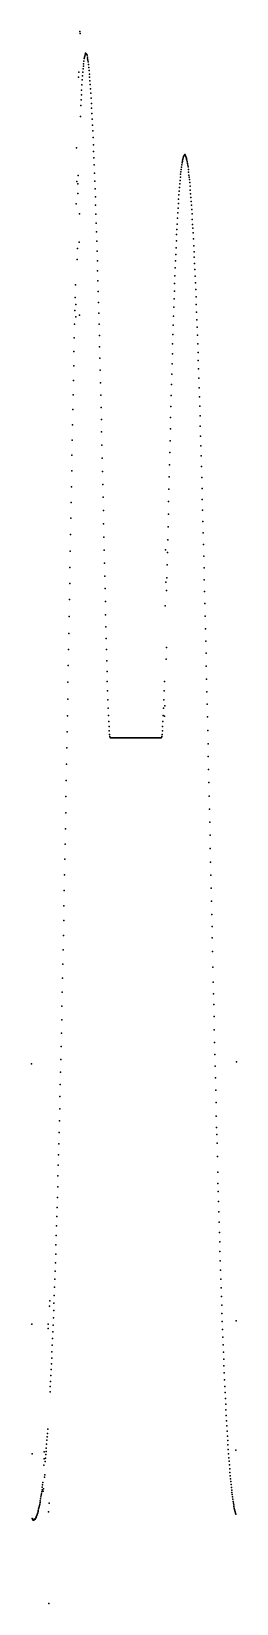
# Model space of a CAD drawing. Header units: metres. Extents: x 0 to 360, y -1518 to 1239.
import ezdxf

# ---------------------------------------------------------------- set-up
doc = ezdxf.new("R2010")
doc.units = ezdxf.units.M

msp = doc.modelspace()

# ---------------------------------------------------------------- linework, layer by layer
for p in [(85, 1239), (85.5, 1235.1), (92, 1187.1), (92.5, 1191.5), (93, 1194), (93.5, 1195.8), (94, 1197.9), (94.5, 1200.1), (95, 1201), (95.5, 1200.5), (96, 1199.7), (96.5, 1199.2), (97, 1198.8), (97.5, 1197.1), (98, 1194), (98.5, 1191), (99, 1188.4), (82.5, 1159), (83, 1167.7), (89.5, 1161.2), (90, 1167.7), (90.5, 1173.3), (91, 1178.1), (91.5, 1182.4), (99.5, 1185.4), (100, 1181.1), (100.5, 1175.9), (101, 1170.3), (101.5, 1164.2), (102, 1158.6), (88, 1136.2), (88.5, 1145.2), (89, 1153.9), (102.5, 1152.6), (103, 1145.7), (103.5, 1138.3), (86.5, 1108.9), (87, 1119.3), (87.5, 1128), (104, 1130.5), (104.5, 1121.9), (105, 1112.8), (105.5, 1104.2), (86, 1089.5), (106, 1095.1), (106.5, 1085.2), (107, 1074.8), (107.5, 1064.4), (108, 1052.8), (79, 1034.6), (108.5, 1040.3), (109, 1028.6), (267, 1020.8), (267.5, 1021.2), (268, 1021.2), (268.5, 1022.1), (269, 1023), (269.5, 1022.5), (270, 1020.8), (109.5, 1017.4), (110, 1004.8), (262, 992.7), (262.5, 996.6), (263, 1000.9), (263.5, 1004.8), (264, 1008.3), (264.5, 1010.9), (265, 1013), (265.5, 1015.2), (266, 1017.4), (266.5, 1019.5), (270.5, 1019.1), (271, 1018.2), (271.5, 1016.9), (272, 1015.2), (272.5, 1013), (273, 1010.4), (273.5, 1007.4), (274, 1004.4), (274.5, 1001.4), (275, 997.1), (79.5, 975.9), (81.5, 971.6), (82, 986.2), (110.5, 990.6), (111, 976.3), (259.5, 965.5), (260, 971.6), (260.5, 977.6), (261, 983.2), (261.5, 988.4), (275.5, 991.9), (276, 987.1), (276.5, 983.2), (277, 979.3), (277.5, 974.2), (278, 967.7), (81, 954.8), (111.5, 962.9), (112, 949.1), (258, 944.8), (258.5, 952.1), (259, 959), (278.5, 960.8), (279, 954.3), (279.5, 947.8), (280, 940.9), (78.5, 936.6), (84.5, 919.3), (112.5, 934), (113, 918.4), (256, 911.5), (256.5, 921), (257, 929.2), (257.5, 937), (280.5, 934), (281, 926.6), (281.5, 918.9), (113.5, 902.9), (114, 887.3), (254.5, 882.6), (255, 891.6), (255.5, 901.2), (282, 908.9), (282.5, 900.3), (283, 894.2), (283.5, 886), (80.5, 858), (83.5, 869.2), (114.5, 870.9), (253.5, 859.7), (254, 871.8), (284, 875.2), (284.5, 862.7), (80, 838.9), (115, 853.6), (115.5, 836.4), (252.5, 836.8), (253, 848), (285, 852.3), (285.5, 842.8), (286, 832), (116, 819.1), (116.5, 801.4), (251.5, 810.4), (252, 824.3), (286.5, 821.2), (287, 810), (76.5, 772.4), (77, 794.4), (117, 782.8), (250.5, 783.6), (251, 797), (287.5, 798.3), (288, 786.2), (288.5, 773.7), (76, 749.5), (78, 759.9), (117.5, 763.8), (118, 744.8), (249.5, 755.1), (250, 769.8), (289, 760.3), (289.5, 746.5), (75.5, 725.8), (77.5, 738.3), (84, 741.4), (118.5, 725.3), (248.5, 723.6), (249, 739.6), (290, 733.1), (290.5, 720.1), (75, 701.6), (119, 705.5), (247.5, 690.8), (248, 707.2), (291, 706.3), (291.5, 691.2), (74.5, 677.4), (119.5, 685.6), (120, 665.7), (247, 673.5), (292, 676.1), (292.5, 661.8), (74, 652.3), (120.5, 645), (246, 638.1), (246.5, 655.8), (293, 647.1), (73.5, 626.8), (121, 622.9), (245.5, 619.5), (293.5, 630.7), (294, 613.9), (73, 601.8), (121.5, 600.9), (122, 579.3), (244.5, 581), (245, 600.5), (294.5, 597.9), (295, 581.9), (72.5, 575.9), (122.5, 558.1), (244, 561.6), (295.5, 564.6), (72, 549.1), (123, 536.5), (243.5, 541.7), (296, 546.5), (296.5, 529.2), (71.5, 522.3), (123.5, 513.6), (242.5, 500.3), (243, 521), (297, 512.4), (71, 495.5), (124, 490.3), (242, 479.1), (297.5, 494.6), (298, 476.1), (70.5, 468.3), (124.5, 467), (125, 444.5), (241.5, 457.5), (298.5, 456.6), (70, 440.2), (125.5, 422.1), (240.5, 414.3), (241, 435.9), (299, 437.2), (299.5, 418.2), (69.5, 412.6), (126, 398.7), (240, 392.3), (300, 399.2), (69, 385.3), (126.5, 375.4), (239.5, 369.8), (300.5, 379.7), (301, 359.4), (68.5, 356.8), (127, 352.1), (239, 347.3), (301.5, 339.1), (68, 327.5), (127.5, 329.2), (128, 306.3), (235, 330), (238.5, 325.3), (302, 318.8), (67.5, 298.5), (128.5, 283.8), (237.5, 280.8), (238, 303.3), (302.5, 298.1), (303, 277.3), (67, 270.4), (129, 261.8), (235.5, 273), (237, 258.3), (303.5, 256.6), (66.5, 242.4), (129.5, 238.9), (234.5, 231.6), (304, 235.4), (66, 213), (130, 216), (130.5, 194.4), (304.5, 213.4), (65.5, 183.2), (131, 174.5), (305, 191.4), (305.5, 169.8), (65, 154.7), (131.5, 155.1), (236.5, 158.5), (306, 148.2), (64.5, 126.6), (132, 135.2), (132.5, 116.2), (236, 137.8), (306.5, 125.7), (64, 97.6), (133, 98.9), (233, 98.9), (307, 102.8), (63.5, 67.8), (133.5, 82.5), (134, 66.5), (232, 66.5), (232.5, 82.5), (234, 56.2), (307.5, 80.8), (308, 59.2), (63, 38.4), (134.5, 51.8), (135, 39.3), (135.5, 28.9), (230.5, 28.9), (231, 39.3), (231.5, 51.8), (233.5, 38), (308.5, 36.7), (62.5, 10.4), (136, 19.9), (136.5, 12.1), (137, 6), (137.5, 2.2), (138, 0.4), (139, 0), (139.5, 0), (140, 0), (140.5, 0), (141, 0), (141.5, 0), (142, 0), (142.5, 0), (143, 0), (143.5, 0), (144, 0), (144.5, 0), (145, 0), (145.5, 0), (146, 0), (147.5, 0), (148, 0), (148.5, 0), (150, 0), (150.5, 0), (151, 0), (152.5, 0), (153, 0), (153.5, 0), (155.5, 0), (156, 0), (156.5, 0), (158, 0), (158.5, 0), (159, 0), (159.5, 0), (161, 0), (161.5, 0), (162, 0), (162.5, 0), (164, 0), (165.5, 0), (166, 0), (166.5, 0), (167, 0), (168, 0), (168.5, 0), (169, 0), (170.5, 0), (171, 0), (171.5, 0), (172, 0), (173.5, 0), (174, 0), (174.5, 0), (176, 0), (176.5, 0), (177, 0), (178.5, 0), (179, 0), (179.5, 0), (180.5, 0), (181, 0), (181.5, 0), (183, 0), (183.5, 0), (184, 0), (185, 0), (185.5, 0), (186, 0), (188, 0), (188.5, 0), (189, 0), (190.5, 0), (191, 0), (191.5, 0), (193.5, 0), (194, 0), (194.5, 0), (196, 0), (196.5, 0), (197, 0), (197.5, 0), (199.5, 0), (200, 0), (201.5, 0), (202, 0), (202.5, 0), (204, 0), (204.5, 0), (205, 0), (206.5, 0), (207, 0), (207.5, 0), (208, 0), (208.5, 0), (209, 0), (209.5, 0), (210, 0), (210.5, 0), (212, 0), (212.5, 0), (213, 0), (213.5, 0), (214, 0), (216, 0), (216.5, 0), (217, 0), (217.5, 0), (218, 0), (219.5, 0), (220, 0), (220.5, 0), (221, 0), (222.5, 0), (223, 0), (224.5, 0), (226, 0), (226.5, 0), (227, 0), (228, 0.4), (228.5, 2.2), (229, 6), (229.5, 12.1), (230, 19.9), (309, 13), (62, -17.7), (138.5, 0), (146.5, 0), (147, 0), (149, 0), (149.5, 0), (151.5, 0), (152, 0), (154, 0), (154.5, 0), (155, 0), (157, 0), (157.5, 0), (160, 0), (160.5, 0), (163, 0), (163.5, 0), (164.5, 0), (165, 0), (167.5, 0), (169.5, 0), (170, 0), (172.5, 0), (173, 0), (175, 0), (175.5, 0), (177.5, 0), (178, 0), (180, 0), (182, 0), (182.5, 0), (184.5, 0), (186.5, 0), (187, 0), (187.5, 0), (189.5, 0), (190, 0), (192, 0), (192.5, 0), (193, 0), (195, 0), (195.5, 0), (198, 0), (198.5, 0), (199, 0), (200.5, 0), (201, 0), (203, 0), (203.5, 0), (205.5, 0), (206, 0), (211, 0), (211.5, 0), (214.5, 0), (215, 0), (215.5, 0), (218.5, 0), (219, 0), (221.5, 0), (222, 0), (223.5, 0), (224, 0), (225, 0), (225.5, 0), (227.5, 0), (309.5, -10.4), (61.5, -46.2), (310, -32.8), (61, -74.7), (310.5, -55.3), (311, -78.6), (60.5, -103.2), (311.5, -102.4), (60, -131.8), (312, -125.3), (59.5, -159.8), (312.5, -147.7), (59, -186.6), (313, -170.6), (58.5, -213), (313.5, -194.4), (314, -218.2), (58, -240.2), (314.5, -241.1), (57.5, -267.8), (315, -263.5), (57, -294.6), (315.5, -286.4), (56.5, -320.5), (316, -309.7), (56, -346.5), (316.5, -330.9), (317, -350.8), (55.5, -372), (317.5, -374.5), (55, -397), (318, -402.2), (54.5, -421.6), (318.5, -428.5), (54, -446.3), (319, -449.3), (319.5, -467.9), (53, -494.6), (53.5, -470.9), (320, -489), (52.5, -518), (320.5, -511.9), (52, -541.3), (321, -534.4), (0, -572), (51.5, -564.2), (321.5, -555.6), (322, -575.9), (359.5, -568.1), (51, -586.2), (322.5, -596.6), (50, -629.4), (50.5, -607.8), (323, -618.2), (49.5, -651), (323.5, -639.4), (49, -671.8), (324, -663.6), (324.5, -683.4), (48, -712.4), (48.5, -692.1), (325, -695.5), (325.5, -711.1), (47.5, -731.4), (326, -734.4), (46.5, -768.1), (47, -749.5), (326.5, -762), (46, -787.5), (327, -781.5), (327.5, -795.7), (45, -823.8), (45.5, -806.5), (328, -813.5), (44.5, -839.8), (328.5, -831.6), (329, -849.7), (43.5, -873.1), (44, -856.2), (329.5, -867.5), (42.5, -905.5), (43, -889.5), (330, -884.3), (330.5, -900.7), (41.5, -935.3), (42, -920.6), (331, -917.1), (331.5, -933.6), (40.5, -963.8), (41, -949.5), (332, -949.5), (332.5, -964.7), (32, -987.6), (39.5, -991.4), (40, -978), (333, -979.8), (31.5, -996.6), (38.5, -1017.4), (39, -1004.4), (333.5, -994.9), (334, -1009.6), (0.5, -1028.6), (29, -1035.9), (29.5, -1028.2), (37.5, -1042), (38, -1029.9), (334.5, -1023.8), (335, -1037.7), (359, -1022.5), (36.5, -1065.3), (37, -1053.6), (335.5, -1051.5), (336, -1064.9), (35, -1098.1), (35.5, -1087.8), (36, -1077), (336.5, -1077.8), (337, -1089.9), (337.5, -1101.6), (33.5, -1128.8), (34, -1118.4), (34.5, -1108.1), (338, -1113.7), (338.5, -1125.8), (32.5, -1147), (33, -1137.9), (339, -1137.5), (339.5, -1148.3), (340, -1158.6), (340.5, -1169), (341, -1178.9), (28.5, -1212.6), (341.5, -1188.4), (342, -1197.9), (342.5, -1207), (26.5, -1239), (27, -1232.1), (27.5, -1226), (28, -1220), (343, -1216.1), (343.5, -1224.7), (344, -1232.5), (344.5, -1240.3), (1, -1255.8), (22, -1252.2), (22.5, -1264.8), (24.5, -1263.2), (25, -1257.1), (25.5, -1251.9), (26, -1245.9), (345, -1248), (345.5, -1255.8), (346, -1262.7), (358.5, -1249.3), (21.5, -1276), (23.5, -1292.6), (24, -1269.2), (346.5, -1268.8), (347, -1275.3), (347.5, -1282.2), (348, -1288.7), (348.5, -1294.3), (18, -1322.8), (18.5, -1318.9), (19, -1314.6), (19.5, -1310.3), (20, -1306.4), (20.5, -1321.1), (21, -1317.3), (23, -1297), (349, -1299.5), (349.5, -1304.6), (350, -1309.8), (350.5, -1315), (351, -1319.8), (13, -1350.4), (13.5, -1348.7), (14, -1346.5), (14.5, -1344), (15, -1341.4), (15.5, -1338.3), (16, -1334.9), (16.5, -1331.4), (17, -1328.4), (17.5, -1325.8), (31, -1342.2), (351.5, -1323.6), (352, -1327.1), (352.5, -1331), (353, -1335.3), (353.5, -1339.2), (354, -1342.2), (354.5, -1345.2), (355, -1348.3), (355.5, -1350.9), (1.5, -1369.4), (2, -1370.3), (2.5, -1371.6), (3, -1372), (3.5, -1372), (4, -1372), (4.5, -1371.6), (5, -1370.7), (5.5, -1370.3), (6, -1370.7), (6.5, -1370.7), (7, -1369.4), (7.5, -1368.1), (8, -1367.3), (8.5, -1366.4), (9, -1365.1), (9.5, -1363.8), (10, -1362.5), (10.5, -1360.8), (11, -1359.1), (11.5, -1357.3), (12, -1355.2), (12.5, -1352.6), (30, -1357.8), (356, -1353.5), (356.5, -1355.6), (357, -1357.8), (357.5, -1359.9), (358, -1361.7), (30.5, -1518.5)]:
    msp.add_point(p)

doc.saveas('drawing.dxf')
